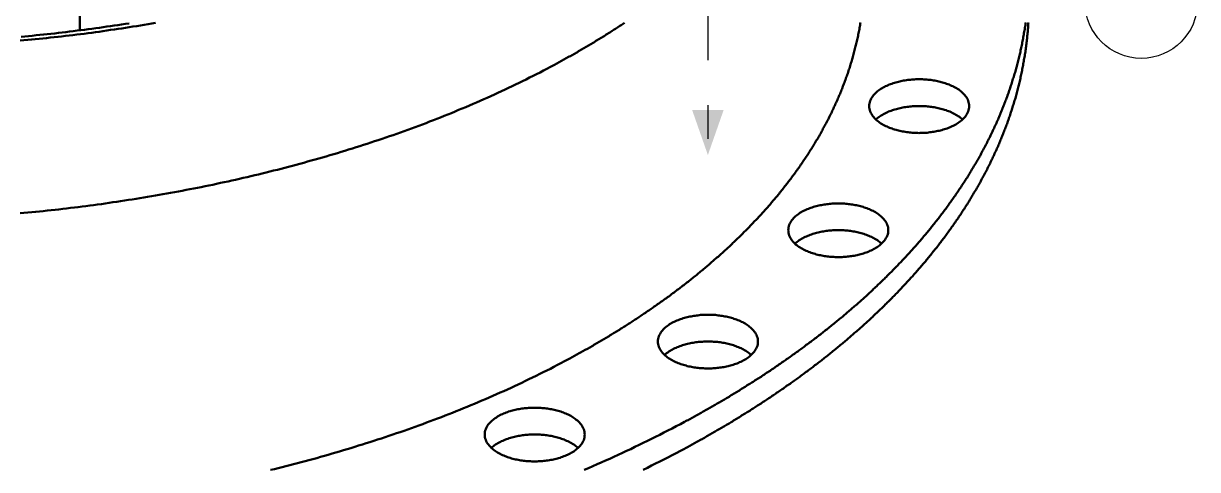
# Model space of a CAD drawing. Header units: millimetres. Extents: x 0 to 841, y 0 to 594.
# Drawn here: x 350.7 to 455.2, y 265.9 to 305.6 of the extents above; entities that cross this region are included whole.
import ezdxf

# ---------------------------------------------------------------- set-up
doc = ezdxf.new("R2010")
doc.units = ezdxf.units.MM
doc.linetypes.add('EJE', pattern=[31, 20, -4, 3, -4])
for name, color, linetype, lineweight in [('COTA', 7, 'CONTINUOUS', 25), ('EJE', 7, 'EJE', 25), ('FINA', 7, 'CONTINUOUS', 25), ('VIS', 7, 'CONTINUOUS', 50)]:
    doc.layers.add(name, color=color, linetype=linetype, lineweight=lineweight)

msp = doc.modelspace()

# ---------------------------------------------------------------- linework, layer by layer
at = {"layer": 'COTA'}
msp.add_solid([(411.61, 293.87), (413.01, 297.87), (410.21, 297.87)], dxfattribs=at)
at = {"layer": 'EJE'}
msp.add_line((411.61, 415.3), (411.61, 293.87), dxfattribs=at)
at = {"layer": 'FINA'}
msp.add_circle((450.18, 307.47), 5, dxfattribs=at)
at = {"layer": 'VIS'}
for points in [[(355.71, 304.97), (355.71, 319.23)], [(350.41, 304.05), (350.74, 304.08), (351.08, 304.11), (351.42, 304.14), (351.75, 304.18), (352.09, 304.21), (352.42, 304.24), (352.76, 304.28), (353.09, 304.32), (353.43, 304.35), (353.77, 304.39), (354.1, 304.43), (354.44, 304.47), (354.77, 304.51), (355.11, 304.55), (355.44, 304.59), (355.78, 304.63), (356.11, 304.67), (356.45, 304.72), (356.78, 304.76), (357.11, 304.81), (357.45, 304.85), (357.78, 304.9), (358.12, 304.95), (358.45, 305), (358.79, 305.04), (359.12, 305.09), (359.45, 305.14), (359.79, 305.19), (360.12, 305.25), (360.45, 305.3), (360.79, 305.35), (361.12, 305.41), (361.45, 305.46), (361.79, 305.52), (362.12, 305.57), (362.45, 305.63)], [(350.5, 304.4), (350.83, 304.43), (351.16, 304.46), (351.49, 304.49), (351.82, 304.53), (352.16, 304.56), (352.49, 304.59), (352.82, 304.63), (353.15, 304.67), (353.48, 304.7), (353.82, 304.74), (354.15, 304.78), (354.48, 304.82), (354.81, 304.86), (355.14, 304.9), (355.47, 304.94), (355.8, 304.98), (356.13, 305.02), (356.47, 305.07), (356.8, 305.11), (357.13, 305.16), (357.46, 305.2), (357.79, 305.25), (358.12, 305.3), (358.45, 305.34), (358.78, 305.39), (359.11, 305.44), (359.44, 305.49), (359.77, 305.54), (360.1, 305.59)], [(397.9, 301.87), (398.01, 301.93), (398.11, 301.99), (398.22, 302.05), (398.32, 302.1), (398.43, 302.16), (398.53, 302.22), (398.64, 302.28), (398.74, 302.33), (398.85, 302.39), (398.95, 302.45), (399.06, 302.51), (399.16, 302.57), (399.27, 302.63), (399.37, 302.68), (399.48, 302.74), (399.58, 302.8), (399.69, 302.86), (399.79, 302.92), (399.89, 302.98), (400, 303.04), (400.1, 303.1), (400.21, 303.16), (400.31, 303.22), (400.41, 303.28), (400.52, 303.34), (400.62, 303.4), (400.72, 303.46), (400.83, 303.52), (400.93, 303.59), (401.03, 303.65), (401.14, 303.71), (401.24, 303.77), (401.34, 303.83), (401.45, 303.89), (401.55, 303.96), (401.65, 304.02), (401.75, 304.08), (401.86, 304.14), (401.96, 304.21), (402.06, 304.27), (402.16, 304.33), (402.27, 304.4), (402.37, 304.46), (402.47, 304.52), (402.57, 304.59), (402.67, 304.65), (402.77, 304.71), (402.88, 304.78), (402.98, 304.84), (403.08, 304.91), (403.18, 304.97), (403.28, 305.04), (403.38, 305.1), (403.48, 305.17), (403.58, 305.23), (403.68, 305.3), (403.78, 305.36), (403.88, 305.43), (403.98, 305.5), (404.08, 305.56), (404.18, 305.63)], [(399.16, 275.68), (399.26, 275.73), (399.37, 275.79), (399.48, 275.85), (399.58, 275.9), (399.69, 275.96), (399.79, 276.02), (399.9, 276.08), (400, 276.14), (400.11, 276.19), (400.21, 276.25), (400.32, 276.31), (400.42, 276.37), (400.53, 276.43), (400.63, 276.49), (400.74, 276.55), (400.84, 276.6), (400.95, 276.66), (401.05, 276.72), (401.16, 276.78), (401.26, 276.84), (401.36, 276.9), (401.47, 276.96), (401.57, 277.02), (401.68, 277.08), (401.78, 277.14), (401.88, 277.2), (401.99, 277.27), (402.09, 277.33), (402.19, 277.39), (402.3, 277.45), (402.4, 277.51), (402.5, 277.57), (402.61, 277.63), (402.71, 277.7), (402.81, 277.76), (402.92, 277.82), (403.02, 277.88), (403.12, 277.95), (403.22, 278.01), (403.33, 278.07), (403.43, 278.13), (403.53, 278.2), (403.63, 278.26), (403.73, 278.32), (403.84, 278.39), (403.94, 278.45), (404.04, 278.52), (404.14, 278.58), (404.24, 278.64), (404.34, 278.71), (404.45, 278.77), (404.55, 278.84), (404.65, 278.9), (404.75, 278.97), (404.85, 279.03), (404.95, 279.1), (405.05, 279.16), (405.15, 279.23), (405.25, 279.3), (405.35, 279.36), (405.45, 279.43), (405.55, 279.5), (405.65, 279.56), (405.75, 279.63), (405.85, 279.7), (405.95, 279.76), (406.05, 279.83), (406.15, 279.9), (406.25, 279.97), (406.35, 280.03), (406.45, 280.1), (406.55, 280.17), (406.65, 280.24), (406.75, 280.31), (406.84, 280.38), (406.94, 280.44), (407.04, 280.51), (407.14, 280.58), (407.24, 280.65), (407.34, 280.72), (407.43, 280.79), (407.53, 280.86), (407.63, 280.93), (407.73, 281), (407.82, 281.07), (407.92, 281.14), (408.02, 281.21), (408.12, 281.28), (408.21, 281.35), (408.31, 281.43), (408.41, 281.5), (408.5, 281.57), (408.6, 281.64), (408.69, 281.71), (408.79, 281.79), (408.89, 281.86), (408.98, 281.93), (409.08, 282), (409.17, 282.08), (409.27, 282.15), (409.36, 282.22), (409.46, 282.3), (409.55, 282.37), (409.65, 282.44), (409.74, 282.52), (409.84, 282.59), (409.93, 282.67), (410.03, 282.74), (410.12, 282.81), (410.22, 282.89), (410.31, 282.96), (410.4, 283.04), (410.5, 283.12), (410.59, 283.19), (410.68, 283.27), (410.78, 283.34), (410.87, 283.42), (410.96, 283.5), (411.05, 283.57), (411.15, 283.65), (411.24, 283.73), (411.33, 283.8), (411.42, 283.88), (411.52, 283.96), (411.61, 284.04), (411.7, 284.11), (411.79, 284.19), (411.88, 284.27), (411.97, 284.35), (412.06, 284.43), (412.15, 284.51), (412.24, 284.59), (412.33, 284.66), (412.42, 284.74), (412.51, 284.82), (412.6, 284.9), (412.69, 284.98), (412.78, 285.06), (412.87, 285.14), (412.96, 285.22), (413.05, 285.31), (413.14, 285.39), (413.23, 285.47), (413.32, 285.55), (413.41, 285.63), (413.49, 285.71), (413.58, 285.79), (413.67, 285.88), (413.76, 285.96), (413.84, 286.04), (413.93, 286.12), (414.02, 286.21), (414.1, 286.29), (414.19, 286.37), (414.28, 286.46), (414.36, 286.54), (414.45, 286.63), (414.53, 286.71), (414.62, 286.79), (414.71, 286.88), (414.79, 286.96), (414.88, 287.05), (414.96, 287.13), (415.05, 287.22), (415.13, 287.3), (415.21, 287.39), (415.3, 287.48), (415.38, 287.56), (415.46, 287.65), (415.55, 287.74), (415.63, 287.82), (415.71, 287.91), (415.8, 288), (415.88, 288.08), (415.96, 288.17), (416.04, 288.26), (416.12, 288.35), (416.21, 288.44), (416.29, 288.53), (416.37, 288.61), (416.45, 288.7), (416.53, 288.79), (416.61, 288.88), (416.69, 288.97), (416.77, 289.06), (416.85, 289.15), (416.93, 289.24), (417.01, 289.33), (417.09, 289.42), (417.17, 289.51), (417.24, 289.6), (417.32, 289.7), (417.4, 289.79), (417.48, 289.88), (417.56, 289.97), (417.63, 290.06), (417.71, 290.15), (417.79, 290.25), (417.86, 290.34), (417.94, 290.43), (418.02, 290.53), (418.09, 290.62), (418.17, 290.71), (418.24, 290.81), (418.32, 290.9), (418.39, 291), (418.47, 291.09), (418.54, 291.18), (418.61, 291.28), (418.69, 291.37), (418.76, 291.47), (418.83, 291.57), (418.91, 291.66), (418.98, 291.76), (419.05, 291.85), (419.12, 291.95), (419.19, 292.05), (419.26, 292.14), (419.34, 292.24), (419.41, 292.34), (419.48, 292.43), (419.55, 292.53), (419.62, 292.63), (419.69, 292.73), (419.76, 292.83), (419.82, 292.92), (419.89, 293.02), (419.96, 293.12), (420.03, 293.22), (420.1, 293.32), (420.16, 293.42), (420.23, 293.52), (420.3, 293.62), (420.36, 293.72), (420.43, 293.82), (420.5, 293.92), (420.56, 294.02), (420.63, 294.12), (420.69, 294.22), (420.75, 294.33), (420.82, 294.43), (420.88, 294.53), (420.95, 294.63), (421.01, 294.73), (421.07, 294.84), (421.13, 294.94), (421.2, 295.04), (421.26, 295.15), (421.32, 295.25), (421.38, 295.35), (421.44, 295.46), (421.5, 295.56), (421.56, 295.66), (421.62, 295.77), (421.68, 295.87), (421.74, 295.98), (421.8, 296.08), (421.85, 296.19), (421.91, 296.29), (421.97, 296.4), (422.03, 296.51), (422.08, 296.61), (422.14, 296.72), (422.19, 296.82), (422.25, 296.93), (422.3, 297.04), (422.36, 297.15), (422.41, 297.25), (422.47, 297.36), (422.52, 297.47), (422.57, 297.58), (422.63, 297.68), (422.68, 297.79), (422.73, 297.9), (422.78, 298.01), (422.83, 298.12), (422.88, 298.23), (422.93, 298.34), (422.98, 298.45), (423.03, 298.56), (423.08, 298.67), (423.13, 298.78), (423.18, 298.89), (423.23, 299), (423.27, 299.11), (423.32, 299.22), (423.37, 299.33), (423.41, 299.44), (423.46, 299.55), (423.5, 299.66), (423.55, 299.77), (423.59, 299.88), (423.63, 300), (423.68, 300.11), (423.72, 300.22), (423.76, 300.33), (423.8, 300.45), (423.85, 300.56), (423.89, 300.67), (423.93, 300.79), (423.97, 300.9), (424.01, 301.01), (424.05, 301.13), (424.09, 301.24), (424.12, 301.35), (424.16, 301.47), (424.2, 301.58), (424.24, 301.7), (424.27, 301.81), (424.31, 301.93), (424.34, 302.04), (424.38, 302.16), (424.41, 302.27), (424.45, 302.39), (424.48, 302.5), (424.51, 302.62), (424.54, 302.73), (424.58, 302.85), (424.61, 302.96), (424.64, 303.08), (424.67, 303.2), (424.7, 303.31), (424.73, 303.43), (424.76, 303.55), (424.79, 303.66), (424.81, 303.78), (424.84, 303.9), (424.87, 304.01), (424.89, 304.13), (424.92, 304.25), (424.94, 304.37), (424.97, 304.48), (424.99, 304.6), (425.02, 304.72), (425.04, 304.84), (425.06, 304.96), (425.09, 305.07), (425.11, 305.19), (425.13, 305.31), (425.15, 305.43), (425.17, 305.55), (425.19, 305.67)], [(409.52, 267.73), (409.63, 267.78), (409.73, 267.84), (409.84, 267.9), (409.94, 267.96), (410.05, 268.01), (410.15, 268.07), (410.26, 268.13), (410.37, 268.19), (410.47, 268.24), (410.58, 268.3), (410.68, 268.36), (410.79, 268.42), (410.89, 268.48), (411, 268.54), (411.1, 268.59), (411.2, 268.65), (411.31, 268.71), (411.41, 268.77), (411.52, 268.83), (411.62, 268.89), (411.73, 268.95), (411.83, 269.01), (411.93, 269.07), (412.04, 269.13), (412.14, 269.19), (412.25, 269.25), (412.35, 269.31), (412.45, 269.37), (412.56, 269.43), (412.66, 269.49), (412.77, 269.55), (412.87, 269.61), (412.97, 269.67), (413.08, 269.73), (413.18, 269.79), (413.28, 269.85), (413.38, 269.92), (413.49, 269.98), (413.59, 270.04), (413.69, 270.1), (413.8, 270.16), (413.9, 270.23), (414, 270.29), (414.1, 270.35), (414.21, 270.41), (414.31, 270.48), (414.41, 270.54), (414.51, 270.6), (414.61, 270.67), (414.72, 270.73), (414.82, 270.79), (414.92, 270.86), (415.02, 270.92), (415.12, 270.98), (415.23, 271.05), (415.33, 271.11), (415.43, 271.18), (415.53, 271.24), (415.63, 271.3), (415.73, 271.37), (415.83, 271.43), (415.93, 271.5), (416.03, 271.56), (416.14, 271.63), (416.24, 271.69), (416.34, 271.76), (416.44, 271.83), (416.54, 271.89), (416.64, 271.96), (416.74, 272.02), (416.84, 272.09), (416.94, 272.16), (417.04, 272.22), (417.14, 272.29), (417.24, 272.36), (417.34, 272.42), (417.44, 272.49), (417.54, 272.56), (417.64, 272.62), (417.73, 272.69), (417.83, 272.76), (417.93, 272.83), (418.03, 272.9), (418.13, 272.96), (418.23, 273.03), (418.33, 273.1), (418.43, 273.17), (418.52, 273.24), (418.62, 273.31), (418.72, 273.38), (418.82, 273.44), (418.92, 273.51), (419.01, 273.58), (419.11, 273.65), (419.21, 273.72), (419.31, 273.79), (419.41, 273.86), (419.5, 273.93), (419.6, 274), (419.7, 274.07), (419.79, 274.14), (419.89, 274.21), (419.99, 274.29), (420.08, 274.36), (420.18, 274.43), (420.28, 274.5), (420.37, 274.57), (420.47, 274.64), (420.57, 274.71), (420.66, 274.79), (420.76, 274.86), (420.85, 274.93), (420.95, 275), (421.05, 275.08), (421.14, 275.15), (421.24, 275.22), (421.33, 275.29), (421.43, 275.37), (421.52, 275.44), (421.62, 275.51), (421.71, 275.59), (421.81, 275.66), (421.9, 275.74), (421.99, 275.81), (422.09, 275.88), (422.18, 275.96), (422.28, 276.03), (422.37, 276.11), (422.46, 276.18), (422.56, 276.26), (422.65, 276.33), (422.74, 276.41), (422.84, 276.49), (422.93, 276.56), (423.02, 276.64), (423.12, 276.71), (423.21, 276.79), (423.3, 276.87), (423.39, 276.94), (423.49, 277.02), (423.58, 277.1), (423.67, 277.17), (423.76, 277.25), (423.85, 277.33), (423.95, 277.4), (424.04, 277.48), (424.13, 277.56), (424.22, 277.64), (424.31, 277.72), (424.4, 277.8), (424.49, 277.87), (424.58, 277.95), (424.67, 278.03), (424.76, 278.11), (424.85, 278.19), (424.94, 278.27), (425.03, 278.35), (425.12, 278.43), (425.21, 278.51), (425.3, 278.59), (425.39, 278.67), (425.48, 278.75), (425.57, 278.83), (425.66, 278.91), (425.75, 278.99), (425.84, 279.07), (425.92, 279.15), (426.01, 279.23), (426.1, 279.32), (426.19, 279.4), (426.28, 279.48), (426.36, 279.56), (426.45, 279.64), (426.54, 279.73), (426.63, 279.81), (426.71, 279.89), (426.8, 279.97), (426.89, 280.06), (426.97, 280.14), (427.06, 280.22), (427.15, 280.31), (427.23, 280.39), (427.32, 280.47), (427.4, 280.56), (427.49, 280.64), (427.57, 280.73), (427.66, 280.81), (427.74, 280.9), (427.83, 280.98), (427.91, 281.07), (428, 281.15), (428.08, 281.24), (428.17, 281.32), (428.25, 281.41), (428.33, 281.5), (428.42, 281.58), (428.5, 281.67), (428.58, 281.75), (428.67, 281.84), (428.75, 281.93), (428.83, 282.02), (428.91, 282.1), (429, 282.19), (429.08, 282.28), (429.16, 282.37), (429.24, 282.45), (429.32, 282.54), (429.4, 282.63), (429.48, 282.72), (429.57, 282.81), (429.65, 282.9), (429.73, 282.99), (429.81, 283.07), (429.89, 283.16), (429.97, 283.25), (430.05, 283.34), (430.13, 283.43), (430.21, 283.52), (430.28, 283.61), (430.36, 283.7), (430.44, 283.79), (430.52, 283.89), (430.6, 283.98), (430.68, 284.07), (430.75, 284.16), (430.83, 284.25), (430.91, 284.34), (430.99, 284.43), (431.06, 284.53), (431.14, 284.62), (431.22, 284.71), (431.29, 284.8), (431.37, 284.9), (431.44, 284.99), (431.52, 285.08), (431.6, 285.18), (431.67, 285.27), (431.75, 285.36), (431.82, 285.46), (431.89, 285.55), (431.97, 285.65), (432.04, 285.74), (432.12, 285.84), (432.19, 285.93), (432.26, 286.03), (432.34, 286.12), (432.41, 286.22), (432.48, 286.31), (432.55, 286.41), (432.63, 286.5), (432.7, 286.6), (432.77, 286.7), (432.84, 286.79), (432.91, 286.89), (432.98, 286.99), (433.05, 287.08), (433.12, 287.18), (433.19, 287.28), (433.26, 287.38), (433.33, 287.47), (433.4, 287.57), (433.47, 287.67), (433.54, 287.77), (433.61, 287.87), (433.68, 287.97), (433.74, 288.06), (433.81, 288.16), (433.88, 288.26), (433.95, 288.36), (434.01, 288.46), (434.08, 288.56), (434.15, 288.66), (434.21, 288.76), (434.28, 288.86), (434.34, 288.96), (434.41, 289.06), (434.47, 289.16), (434.54, 289.27), (434.6, 289.37), (434.67, 289.47), (434.73, 289.57), (434.79, 289.67), (434.86, 289.77), (434.92, 289.88), (434.98, 289.98), (435.05, 290.08), (435.11, 290.18), (435.17, 290.29), (435.23, 290.39), (435.29, 290.49), (435.35, 290.6), (435.41, 290.7), (435.47, 290.8), (435.53, 290.91), (435.59, 291.01), (435.65, 291.12), (435.71, 291.22), (435.77, 291.33), (435.83, 291.43), (435.89, 291.53), (435.94, 291.64), (436, 291.75), (436.06, 291.85), (436.12, 291.96), (436.17, 292.06), (436.23, 292.17), (436.28, 292.28), (436.34, 292.38), (436.39, 292.49), (436.45, 292.59), (436.5, 292.7), (436.56, 292.81), (436.61, 292.92), (436.67, 293.02), (436.72, 293.13), (436.77, 293.24), (436.82, 293.35), (436.88, 293.46), (436.93, 293.56), (436.98, 293.67), (437.03, 293.78), (437.08, 293.89), (437.13, 294), (437.18, 294.11), (437.23, 294.22), (437.28, 294.33), (437.33, 294.44), (437.38, 294.55), (437.43, 294.66), (437.47, 294.77), (437.52, 294.88), (437.57, 294.99), (437.61, 295.1), (437.66, 295.21), (437.71, 295.32), (437.75, 295.43), (437.8, 295.54), (437.84, 295.65), (437.89, 295.76), (437.93, 295.87), (437.97, 295.99), (438.02, 296.1), (438.06, 296.21), (438.1, 296.32), (438.14, 296.44), (438.19, 296.55), (438.23, 296.66), (438.27, 296.77), (438.31, 296.89), (438.35, 297), (438.39, 297.11), (438.43, 297.23), (438.47, 297.34), (438.51, 297.45), (438.54, 297.57), (438.58, 297.68), (438.62, 297.79), (438.66, 297.91), (438.69, 298.02), (438.73, 298.14), (438.76, 298.25), (438.8, 298.37), (438.84, 298.48), (438.87, 298.6), (438.9, 298.71), (438.94, 298.83), (438.97, 298.94), (439, 299.06), (439.04, 299.17), (439.07, 299.29), (439.1, 299.41), (439.13, 299.52), (439.16, 299.64), (439.19, 299.75), (439.22, 299.87), (439.25, 299.99), (439.28, 300.1), (439.31, 300.22), (439.34, 300.34), (439.36, 300.45), (439.39, 300.57), (439.42, 300.69), (439.44, 300.8), (439.47, 300.92), (439.49, 301.04), (439.52, 301.16), (439.54, 301.27), (439.57, 301.39), (439.59, 301.51), (439.61, 301.63), (439.64, 301.74), (439.66, 301.86), (439.68, 301.98), (439.7, 302.1), (439.72, 302.22), (439.74, 302.33), (439.76, 302.45), (439.78, 302.57), (439.8, 302.69), (439.82, 302.81), (439.84, 302.93), (439.86, 303.05), (439.87, 303.16), (439.89, 303.28), (439.91, 303.4), (439.92, 303.52), (439.94, 303.64), (439.95, 303.76), (439.97, 303.88), (439.98, 304), (440, 304.12), (440.01, 304.24), (440.02, 304.35), (440.03, 304.47), (440.05, 304.59), (440.06, 304.71), (440.07, 304.83), (440.08, 304.95), (440.09, 305.07), (440.1, 305.19), (440.1, 305.31), (440.11, 305.43), (440.12, 305.55), (440.13, 305.67)], [(409.52, 270.11), (409.63, 270.17), (409.73, 270.23), (409.84, 270.28), (409.94, 270.34), (410.05, 270.4), (410.15, 270.46), (410.26, 270.51), (410.37, 270.57), (410.47, 270.63), (410.58, 270.69), (410.68, 270.74), (410.79, 270.8), (410.89, 270.86), (411, 270.92), (411.1, 270.98), (411.2, 271.04), (411.31, 271.1), (411.41, 271.15), (411.52, 271.21), (411.62, 271.27), (411.73, 271.33), (411.83, 271.39), (411.93, 271.45), (412.04, 271.51), (412.14, 271.57), (412.25, 271.63), (412.35, 271.69), (412.45, 271.75), (412.56, 271.81), (412.66, 271.87), (412.77, 271.93), (412.87, 271.99), (412.97, 272.06), (413.08, 272.12), (413.18, 272.18), (413.28, 272.24), (413.38, 272.3), (413.49, 272.36), (413.59, 272.42), (413.69, 272.49), (413.8, 272.55), (413.9, 272.61), (414, 272.67), (414.1, 272.74), (414.21, 272.8), (414.31, 272.86), (414.41, 272.92), (414.51, 272.99), (414.61, 273.05), (414.72, 273.11), (414.82, 273.18), (414.92, 273.24), (415.02, 273.3), (415.12, 273.37), (415.23, 273.43), (415.33, 273.5), (415.43, 273.56), (415.53, 273.62), (415.63, 273.69), (415.73, 273.75), (415.83, 273.82), (415.93, 273.88), (416.03, 273.95), (416.14, 274.01), (416.24, 274.08), (416.34, 274.14), (416.44, 274.21), (416.54, 274.28), (416.64, 274.34), (416.74, 274.41), (416.84, 274.47), (416.94, 274.54), (417.04, 274.61), (417.14, 274.67), (417.24, 274.74), (417.34, 274.81), (417.44, 274.87), (417.54, 274.94), (417.64, 275.01), (417.73, 275.08), (417.83, 275.14), (417.93, 275.21), (418.03, 275.28), (418.13, 275.35), (418.23, 275.42), (418.33, 275.48), (418.43, 275.55), (418.52, 275.62), (418.62, 275.69), (418.72, 275.76), (418.82, 275.83), (418.92, 275.9), (419.01, 275.97), (419.11, 276.04), (419.21, 276.11), (419.31, 276.18), (419.41, 276.25), (419.5, 276.32), (419.6, 276.39), (419.7, 276.46), (419.79, 276.53), (419.89, 276.6), (419.99, 276.67), (420.08, 276.74), (420.18, 276.81), (420.28, 276.88), (420.37, 276.96), (420.47, 277.03), (420.57, 277.1), (420.66, 277.17), (420.76, 277.24), (420.85, 277.32), (420.95, 277.39), (421.05, 277.46), (421.14, 277.53), (421.24, 277.61), (421.33, 277.68), (421.43, 277.75), (421.52, 277.83), (421.62, 277.9), (421.71, 277.97), (421.81, 278.05), (421.9, 278.12), (421.99, 278.2), (422.09, 278.27), (422.18, 278.34), (422.28, 278.42), (422.37, 278.49), (422.46, 278.57), (422.56, 278.64), (422.65, 278.72), (422.74, 278.79), (422.84, 278.87), (422.93, 278.95), (423.02, 279.02), (423.12, 279.1), (423.21, 279.17), (423.3, 279.25), (423.39, 279.33), (423.49, 279.4), (423.58, 279.48), (423.67, 279.56), (423.76, 279.63), (423.85, 279.71), (423.95, 279.79), (424.04, 279.87), (424.13, 279.95), (424.22, 280.02), (424.31, 280.1), (424.4, 280.18), (424.49, 280.26), (424.58, 280.34), (424.67, 280.42), (424.76, 280.49), (424.85, 280.57), (424.94, 280.65), (425.03, 280.73), (425.12, 280.81), (425.21, 280.89), (425.3, 280.97), (425.39, 281.05), (425.48, 281.13), (425.57, 281.21), (425.66, 281.29), (425.75, 281.37), (425.84, 281.46), (425.92, 281.54), (426.01, 281.62), (426.1, 281.7), (426.19, 281.78), (426.28, 281.86), (426.36, 281.95), (426.45, 282.03), (426.54, 282.11), (426.63, 282.19), (426.71, 282.28), (426.8, 282.36), (426.89, 282.44), (426.97, 282.52), (427.06, 282.61), (427.15, 282.69), (427.23, 282.78), (427.32, 282.86), (427.4, 282.94), (427.49, 283.03), (427.57, 283.11), (427.66, 283.2), (427.74, 283.28), (427.83, 283.37), (427.91, 283.45), (428, 283.54), (428.08, 283.62), (428.17, 283.71), (428.25, 283.79), (428.33, 283.88), (428.42, 283.97), (428.5, 284.05), (428.58, 284.14), (428.67, 284.23), (428.75, 284.31), (428.83, 284.4), (428.91, 284.49), (429, 284.57), (429.08, 284.66), (429.16, 284.75), (429.24, 284.84), (429.32, 284.93), (429.4, 285.01), (429.48, 285.1), (429.57, 285.19), (429.65, 285.28), (429.73, 285.37), (429.81, 285.46), (429.89, 285.55), (429.97, 285.64), (430.05, 285.73), (430.13, 285.82), (430.21, 285.91), (430.28, 286), (430.36, 286.09), (430.44, 286.18), (430.52, 286.27), (430.6, 286.36), (430.68, 286.45), (430.75, 286.54), (430.83, 286.64), (430.91, 286.73), (430.99, 286.82), (431.06, 286.91), (431.14, 287), (431.22, 287.1), (431.29, 287.19), (431.37, 287.28), (431.44, 287.37), (431.52, 287.47), (431.6, 287.56), (431.67, 287.65), (431.75, 287.75), (431.82, 287.84), (431.89, 287.94), (431.97, 288.03), (432.04, 288.13), (432.12, 288.22), (432.19, 288.32), (432.26, 288.41), (432.34, 288.51), (432.41, 288.6), (432.48, 288.7), (432.55, 288.79), (432.63, 288.89), (432.7, 288.98), (432.77, 289.08), (432.84, 289.18), (432.91, 289.27), (432.98, 289.37), (433.05, 289.47), (433.12, 289.57), (433.19, 289.66), (433.26, 289.76), (433.33, 289.86), (433.4, 289.96), (433.47, 290.05), (433.54, 290.15), (433.61, 290.25), (433.68, 290.35), (433.74, 290.45), (433.81, 290.55), (433.88, 290.65), (433.95, 290.75), (434.01, 290.85), (434.08, 290.95), (434.15, 291.05), (434.21, 291.15), (434.28, 291.25), (434.34, 291.35), (434.41, 291.45), (434.47, 291.55), (434.54, 291.65), (434.6, 291.75), (434.67, 291.85), (434.73, 291.95), (434.79, 292.06), (434.86, 292.16), (434.92, 292.26), (434.98, 292.36), (435.05, 292.47), (435.11, 292.57), (435.17, 292.67), (435.23, 292.77), (435.29, 292.88), (435.35, 292.98), (435.41, 293.08), (435.47, 293.19), (435.53, 293.29), (435.59, 293.4), (435.65, 293.5), (435.71, 293.6), (435.77, 293.71), (435.83, 293.81), (435.89, 293.92), (435.94, 294.02), (436, 294.13), (436.06, 294.24), (436.12, 294.34), (436.17, 294.45), (436.23, 294.55), (436.28, 294.66), (436.34, 294.77), (436.39, 294.87), (436.45, 294.98), (436.5, 295.09), (436.56, 295.19), (436.61, 295.3), (436.67, 295.41), (436.72, 295.52), (436.77, 295.62), (436.82, 295.73), (436.88, 295.84), (436.93, 295.95), (436.98, 296.06), (437.03, 296.17), (437.08, 296.27), (437.13, 296.38), (437.18, 296.49), (437.23, 296.6), (437.28, 296.71), (437.33, 296.82), (437.38, 296.93), (437.43, 297.04), (437.47, 297.15), (437.52, 297.26), (437.57, 297.37), (437.61, 297.48), (437.66, 297.59), (437.71, 297.7), (437.75, 297.81), (437.8, 297.93), (437.84, 298.04), (437.89, 298.15), (437.93, 298.26), (437.97, 298.37), (438.02, 298.48), (438.06, 298.6), (438.1, 298.71), (438.14, 298.82), (438.19, 298.93), (438.23, 299.05), (438.27, 299.16), (438.31, 299.27), (438.35, 299.38), (438.39, 299.5), (438.43, 299.61), (438.47, 299.72), (438.51, 299.84), (438.54, 299.95), (438.58, 300.07), (438.62, 300.18), (438.66, 300.29), (438.69, 300.41), (438.73, 300.52), (438.76, 300.64), (438.8, 300.75), (438.84, 300.87), (438.87, 300.98), (438.9, 301.1), (438.94, 301.21), (438.97, 301.33), (439, 301.44), (439.04, 301.56), (439.07, 301.67), (439.1, 301.79), (439.13, 301.91), (439.16, 302.02), (439.19, 302.14), (439.22, 302.25), (439.25, 302.37), (439.28, 302.49), (439.31, 302.6), (439.34, 302.72), (439.36, 302.84), (439.39, 302.95), (439.42, 303.07), (439.44, 303.19), (439.47, 303.3), (439.49, 303.42), (439.52, 303.54), (439.54, 303.66), (439.57, 303.77), (439.59, 303.89), (439.61, 304.01), (439.64, 304.13), (439.66, 304.25), (439.68, 304.36), (439.7, 304.48), (439.72, 304.6), (439.74, 304.72), (439.76, 304.84), (439.78, 304.96), (439.8, 305.07), (439.82, 305.19), (439.84, 305.31), (439.86, 305.43), (439.87, 305.55), (439.89, 305.67)], [(350.4, 288.68), (350.75, 288.71), (351.09, 288.74), (351.44, 288.78), (351.78, 288.81), (352.13, 288.85), (352.47, 288.88), (352.82, 288.92), (353.16, 288.96), (353.51, 288.99), (353.85, 289.03), (354.2, 289.07), (354.54, 289.11), (354.89, 289.16), (355.23, 289.2), (355.57, 289.24), (355.92, 289.28), (356.26, 289.33), (356.61, 289.37), (356.95, 289.42), (357.29, 289.47), (357.64, 289.51), (357.98, 289.56), (358.32, 289.61), (358.67, 289.66), (359.01, 289.71), (359.35, 289.76), (359.7, 289.81), (360.04, 289.87), (360.38, 289.92), (360.73, 289.97), (361.07, 290.03), (361.41, 290.09), (361.75, 290.14), (362.1, 290.2), (362.44, 290.26), (362.78, 290.32), (363.12, 290.38), (363.46, 290.44), (363.8, 290.5), (364.15, 290.56), (364.49, 290.63), (364.83, 290.69), (365.17, 290.76), (365.51, 290.82), (365.85, 290.89), (366.19, 290.96), (366.53, 291.02), (366.87, 291.09), (367.21, 291.16), (367.55, 291.23), (367.89, 291.3), (368.23, 291.38), (368.57, 291.45), (368.91, 291.52), (369.25, 291.6), (369.58, 291.67), (369.92, 291.75), (370.26, 291.83), (370.6, 291.91), (370.94, 291.99), (371.28, 292.07), (371.61, 292.15), (371.95, 292.23), (372.29, 292.31), (372.62, 292.39), (372.96, 292.48), (373.3, 292.56), (373.63, 292.65), (373.97, 292.74), (374.3, 292.82), (374.64, 292.91), (374.98, 293), (375.31, 293.09), (375.64, 293.18), (375.98, 293.28), (376.31, 293.37), (376.65, 293.46), (376.98, 293.56), (377.31, 293.65), (377.65, 293.75), (377.98, 293.85), (378.31, 293.95), (378.65, 294.05), (378.98, 294.15), (379.31, 294.25), (379.64, 294.35), (379.97, 294.45), (380.3, 294.56), (380.63, 294.66), (380.96, 294.77), (381.29, 294.88), (381.62, 294.98), (381.95, 295.09), (382.28, 295.2), (382.61, 295.31), (382.94, 295.43), (383.27, 295.54), (383.6, 295.65), (383.92, 295.77), (384.25, 295.88), (384.58, 296), (384.9, 296.12), (385.23, 296.24), (385.56, 296.36), (385.88, 296.48), (386.21, 296.6), (386.53, 296.72), (386.85, 296.85), (387.18, 296.97), (387.5, 297.1), (387.82, 297.22), (388.15, 297.35), (388.47, 297.48), (388.79, 297.61), (389.11, 297.74), (389.43, 297.88), (389.75, 298.01), (390.07, 298.14), (390.39, 298.28), (390.71, 298.42), (391.03, 298.55), (391.35, 298.69), (391.66, 298.83), (391.98, 298.97), (392.3, 299.12), (392.61, 299.26), (392.93, 299.4), (393.24, 299.55), (393.56, 299.7), (393.87, 299.84), (394.19, 299.99), (394.5, 300.14), (394.81, 300.29), (395.12, 300.45), (395.43, 300.6), (395.74, 300.76), (396.05, 300.91), (396.36, 301.07), (396.67, 301.23), (396.98, 301.39), (397.29, 301.55), (397.59, 301.71), (397.9, 301.87)], [(425.96, 298.22), (425.97, 298.34), (425.99, 298.46), (426.01, 298.58), (426.05, 298.7), (426.1, 298.81), (426.15, 298.91), (426.22, 299.02), (426.29, 299.12), (426.36, 299.21), (426.44, 299.3), (426.53, 299.39), (426.62, 299.47), (426.71, 299.55), (426.8, 299.62), (426.9, 299.69), (427, 299.76), (427.11, 299.82), (427.21, 299.88), (427.32, 299.94), (427.42, 299.99), (427.53, 300.04), (427.64, 300.09), (427.75, 300.14), (427.87, 300.18), (427.98, 300.22), (428.1, 300.26), (428.21, 300.3), (428.33, 300.33), (428.44, 300.36), (428.56, 300.39), (428.68, 300.42), (428.79, 300.45), (428.91, 300.47), (429.03, 300.49), (429.15, 300.51), (429.27, 300.53), (429.39, 300.55), (429.51, 300.56), (429.63, 300.57), (429.75, 300.59), (429.87, 300.59), (429.99, 300.6), (430.11, 300.61), (430.23, 300.61), (430.35, 300.61), (430.47, 300.61), (430.59, 300.61), (430.72, 300.61), (430.84, 300.6), (430.96, 300.59), (431.08, 300.59), (431.2, 300.57), (431.32, 300.56), (431.44, 300.55), (431.56, 300.53), (431.68, 300.51), (431.8, 300.49), (431.91, 300.47), (432.03, 300.45), (432.15, 300.42), (432.27, 300.39), (432.38, 300.36), (432.5, 300.33), (432.62, 300.3), (432.73, 300.26), (432.85, 300.22), (432.96, 300.18), (433.07, 300.14), (433.18, 300.09), (433.29, 300.04), (433.4, 299.99), (433.51, 299.94), (433.62, 299.88), (433.72, 299.82), (433.82, 299.76), (433.93, 299.69), (434.02, 299.62), (434.12, 299.55), (434.21, 299.47), (434.3, 299.39), (434.38, 299.3), (434.47, 299.21), (434.54, 299.12), (434.61, 299.02), (434.67, 298.91), (434.73, 298.81), (434.77, 298.7), (434.81, 298.58), (434.84, 298.46), (434.86, 298.34), (434.86, 298.22)], [(433.56, 296.53), (433.45, 296.48), (433.34, 296.43), (433.23, 296.37), (433.12, 296.33), (433.01, 296.28), (432.89, 296.24), (432.78, 296.2), (432.66, 296.16), (432.55, 296.13), (432.43, 296.09), (432.31, 296.06), (432.19, 296.03), (432.08, 296.01), (431.96, 295.98), (431.84, 295.96), (431.72, 295.94), (431.6, 295.92), (431.48, 295.9), (431.36, 295.89), (431.24, 295.88), (431.12, 295.86), (430.99, 295.85), (430.87, 295.85), (430.75, 295.84), (430.63, 295.84), (430.51, 295.84), (430.39, 295.83), (430.27, 295.84), (430.14, 295.84), (430.02, 295.84), (429.9, 295.85), (429.78, 295.86), (429.66, 295.87), (429.54, 295.88), (429.42, 295.9), (429.3, 295.91), (429.18, 295.93), (429.06, 295.95), (428.94, 295.97), (428.82, 295.99), (428.7, 296.02), (428.58, 296.05), (428.46, 296.08), (428.35, 296.11), (428.23, 296.14), (428.11, 296.18), (428, 296.22), (427.88, 296.26), (427.77, 296.3), (427.66, 296.35), (427.55, 296.4), (427.44, 296.45), (427.33, 296.5), (427.22, 296.56), (427.12, 296.62), (427.01, 296.68), (426.91, 296.75), (426.81, 296.82), (426.72, 296.89), (426.62, 296.97), (426.53, 297.05), (426.45, 297.14), (426.37, 297.23), (426.29, 297.33), (426.22, 297.43), (426.16, 297.53), (426.1, 297.64), (426.05, 297.75), (426.02, 297.86), (425.99, 297.98), (425.97, 298.1), (425.96, 298.22)], [(426.56, 297.03), (426.65, 297.11), (426.74, 297.19), (426.84, 297.26), (426.94, 297.33), (427.04, 297.4), (427.14, 297.46), (427.25, 297.52), (427.36, 297.57), (427.47, 297.63), (427.58, 297.68), (427.69, 297.73), (427.8, 297.77), (427.91, 297.81), (428.03, 297.86), (428.14, 297.89), (428.26, 297.93), (428.38, 297.96), (428.49, 297.99), (428.61, 298.02), (428.73, 298.05), (428.85, 298.07), (428.97, 298.1), (429.09, 298.12), (429.21, 298.14), (429.33, 298.15), (429.45, 298.17), (429.57, 298.18), (429.69, 298.2), (429.81, 298.21), (429.93, 298.21), (430.05, 298.22), (430.17, 298.22), (430.29, 298.23), (430.41, 298.23), (430.53, 298.23), (430.66, 298.22), (430.78, 298.22), (430.9, 298.21), (431.02, 298.21), (431.14, 298.2), (431.26, 298.18), (431.38, 298.17), (431.5, 298.15), (431.62, 298.14), (431.74, 298.12), (431.86, 298.1), (431.98, 298.07), (432.1, 298.05), (432.22, 298.02), (432.33, 297.99), (432.45, 297.96), (432.57, 297.93), (432.68, 297.89), (432.8, 297.86), (432.91, 297.81), (433.03, 297.77), (433.14, 297.73), (433.25, 297.68), (433.36, 297.63), (433.47, 297.57), (433.58, 297.52), (433.68, 297.46), (433.79, 297.4), (433.89, 297.33), (433.99, 297.26), (434.08, 297.19), (434.18, 297.11), (434.27, 297.03)], [(434.86, 298.22), (434.86, 298.1), (434.84, 297.98), (434.81, 297.86), (434.77, 297.74), (434.72, 297.62), (434.66, 297.51), (434.6, 297.41), (434.52, 297.31), (434.44, 297.21), (434.36, 297.12), (434.27, 297.03), (434.18, 296.95), (434.08, 296.87), (433.98, 296.8), (433.88, 296.73), (433.77, 296.66), (433.67, 296.59), (433.56, 296.53)], [(418.76, 287.18), (418.77, 287.3), (418.79, 287.42), (418.81, 287.53), (418.85, 287.65), (418.9, 287.76), (418.95, 287.87), (419.02, 287.97), (419.09, 288.07), (419.16, 288.16), (419.24, 288.25), (419.33, 288.34), (419.42, 288.42), (419.51, 288.5), (419.6, 288.57), (419.7, 288.64), (419.8, 288.71), (419.9, 288.77), (420.01, 288.83), (420.12, 288.89), (420.22, 288.94), (420.33, 289), (420.44, 289.04), (420.55, 289.09), (420.67, 289.13), (420.78, 289.18), (420.9, 289.21), (421.01, 289.25), (421.13, 289.28), (421.24, 289.32), (421.36, 289.35), (421.48, 289.37), (421.59, 289.4), (421.71, 289.42), (421.83, 289.45), (421.95, 289.47), (422.07, 289.48), (422.19, 289.5), (422.31, 289.51), (422.43, 289.53), (422.55, 289.54), (422.67, 289.55), (422.79, 289.55), (422.91, 289.56), (423.03, 289.56), (423.15, 289.56), (423.27, 289.56), (423.39, 289.56), (423.52, 289.56), (423.64, 289.55), (423.76, 289.55), (423.88, 289.54), (424, 289.53), (424.12, 289.51), (424.24, 289.5), (424.36, 289.48), (424.48, 289.47), (424.59, 289.45), (424.71, 289.42), (424.83, 289.4), (424.95, 289.37), (425.07, 289.35), (425.18, 289.32), (425.3, 289.28), (425.42, 289.25), (425.53, 289.21), (425.65, 289.18), (425.76, 289.13), (425.87, 289.09), (425.98, 289.04), (426.09, 289), (426.2, 288.94), (426.31, 288.89), (426.42, 288.83), (426.52, 288.77), (426.62, 288.71), (426.72, 288.64), (426.82, 288.57), (426.92, 288.5), (427.01, 288.42), (427.1, 288.34), (427.18, 288.25), (427.26, 288.16), (427.34, 288.07), (427.41, 287.97), (427.47, 287.87), (427.53, 287.76), (427.57, 287.65), (427.61, 287.53), (427.64, 287.42), (427.66, 287.3), (427.66, 287.18)], [(426.36, 285.49), (426.25, 285.43), (426.14, 285.38), (426.03, 285.33), (425.92, 285.28), (425.81, 285.23), (425.69, 285.19), (425.58, 285.15), (425.46, 285.11), (425.35, 285.08), (425.23, 285.05), (425.11, 285.02), (424.99, 284.99), (424.88, 284.96), (424.76, 284.94), (424.64, 284.91), (424.52, 284.89), (424.4, 284.87), (424.28, 284.86), (424.16, 284.84), (424.04, 284.83), (423.92, 284.82), (423.79, 284.81), (423.67, 284.8), (423.55, 284.79), (423.43, 284.79), (423.31, 284.79), (423.19, 284.79), (423.07, 284.79), (422.94, 284.79), (422.82, 284.8), (422.7, 284.8), (422.58, 284.81), (422.46, 284.82), (422.34, 284.83), (422.22, 284.85), (422.1, 284.86), (421.98, 284.88), (421.86, 284.9), (421.74, 284.92), (421.62, 284.95), (421.5, 284.97), (421.38, 285), (421.26, 285.03), (421.15, 285.06), (421.03, 285.09), (420.91, 285.13), (420.8, 285.17), (420.68, 285.21), (420.57, 285.25), (420.46, 285.3), (420.35, 285.35), (420.24, 285.4), (420.13, 285.45), (420.02, 285.51), (419.92, 285.57), (419.81, 285.64), (419.71, 285.7), (419.61, 285.77), (419.52, 285.85), (419.42, 285.92), (419.33, 286.01), (419.25, 286.09), (419.17, 286.18), (419.09, 286.28), (419.02, 286.38), (418.96, 286.48), (418.9, 286.59), (418.85, 286.7), (418.82, 286.82), (418.79, 286.93), (418.77, 287.05), (418.76, 287.18)], [(419.36, 285.98), (419.45, 286.06), (419.54, 286.14), (419.64, 286.21), (419.74, 286.28), (419.84, 286.35), (419.94, 286.41), (420.05, 286.47), (420.16, 286.53), (420.27, 286.58), (420.38, 286.63), (420.49, 286.68), (420.6, 286.72), (420.71, 286.77), (420.83, 286.81), (420.94, 286.85), (421.06, 286.88), (421.18, 286.91), (421.29, 286.95), (421.41, 286.97), (421.53, 287), (421.65, 287.03), (421.77, 287.05), (421.89, 287.07), (422.01, 287.09), (422.13, 287.11), (422.25, 287.12), (422.37, 287.14), (422.49, 287.15), (422.61, 287.16), (422.73, 287.17), (422.85, 287.17), (422.97, 287.18), (423.09, 287.18), (423.21, 287.18), (423.33, 287.18), (423.46, 287.18), (423.58, 287.17), (423.7, 287.17), (423.82, 287.16), (423.94, 287.15), (424.06, 287.14), (424.18, 287.12), (424.3, 287.11), (424.42, 287.09), (424.54, 287.07), (424.66, 287.05), (424.78, 287.03), (424.9, 287), (425.02, 286.97), (425.13, 286.95), (425.25, 286.91), (425.37, 286.88), (425.48, 286.85), (425.6, 286.81), (425.71, 286.77), (425.83, 286.72), (425.94, 286.68), (426.05, 286.63), (426.16, 286.58), (426.27, 286.53), (426.38, 286.47), (426.48, 286.41), (426.59, 286.35), (426.69, 286.28), (426.79, 286.21), (426.88, 286.14), (426.98, 286.06), (427.07, 285.98)], [(427.66, 287.18), (427.66, 287.05), (427.64, 286.93), (427.61, 286.81), (427.57, 286.69), (427.52, 286.58), (427.46, 286.47), (427.4, 286.36), (427.32, 286.26), (427.24, 286.16), (427.16, 286.07), (427.07, 285.98), (426.98, 285.9), (426.88, 285.82), (426.78, 285.75), (426.68, 285.68), (426.57, 285.61), (426.47, 285.55), (426.36, 285.49)], [(407.17, 277.26), (407.17, 277.39), (407.19, 277.5), (407.22, 277.62), (407.25, 277.74), (407.3, 277.85), (407.36, 277.96), (407.42, 278.06), (407.49, 278.16), (407.56, 278.25), (407.64, 278.34), (407.73, 278.43), (407.82, 278.51), (407.91, 278.59), (408.01, 278.66), (408.1, 278.73), (408.2, 278.8), (408.31, 278.86), (408.41, 278.92), (408.52, 278.98), (408.62, 279.03), (408.73, 279.09), (408.84, 279.13), (408.96, 279.18), (409.07, 279.22), (409.18, 279.26), (409.3, 279.3), (409.41, 279.34), (409.53, 279.37), (409.64, 279.41), (409.76, 279.44), (409.88, 279.46), (410, 279.49), (410.11, 279.51), (410.23, 279.54), (410.35, 279.56), (410.47, 279.57), (410.59, 279.59), (410.71, 279.6), (410.83, 279.62), (410.95, 279.63), (411.07, 279.64), (411.19, 279.64), (411.31, 279.65), (411.43, 279.65), (411.55, 279.65), (411.68, 279.65), (411.8, 279.65), (411.92, 279.65), (412.04, 279.64), (412.16, 279.64), (412.28, 279.63), (412.4, 279.62), (412.52, 279.6), (412.64, 279.59), (412.76, 279.57), (412.88, 279.56), (413, 279.54), (413.12, 279.51), (413.23, 279.49), (413.35, 279.46), (413.47, 279.44), (413.59, 279.41), (413.7, 279.37), (413.82, 279.34), (413.93, 279.3), (414.05, 279.26), (414.16, 279.22), (414.27, 279.18), (414.38, 279.13), (414.5, 279.09), (414.6, 279.03), (414.71, 278.98), (414.82, 278.92), (414.92, 278.86), (415.03, 278.8), (415.13, 278.73), (415.22, 278.66), (415.32, 278.59), (415.41, 278.51), (415.5, 278.43), (415.59, 278.34), (415.67, 278.25), (415.74, 278.16), (415.81, 278.06), (415.87, 277.96), (415.93, 277.85), (415.98, 277.74), (416.01, 277.62), (416.04, 277.5), (416.06, 277.39), (416.06, 277.26)], [(414.76, 275.58), (414.65, 275.52), (414.54, 275.47), (414.43, 275.42), (414.32, 275.37), (414.21, 275.32), (414.09, 275.28), (413.98, 275.24), (413.86, 275.2), (413.75, 275.17), (413.63, 275.14), (413.51, 275.1), (413.4, 275.08), (413.28, 275.05), (413.16, 275.02), (413.04, 275), (412.92, 274.98), (412.8, 274.96), (412.68, 274.95), (412.56, 274.93), (412.44, 274.92), (412.32, 274.91), (412.2, 274.9), (412.07, 274.89), (411.95, 274.88), (411.83, 274.88), (411.71, 274.88), (411.59, 274.88), (411.47, 274.88), (411.35, 274.88), (411.22, 274.89), (411.1, 274.89), (410.98, 274.9), (410.86, 274.91), (410.74, 274.92), (410.62, 274.94), (410.5, 274.95), (410.38, 274.97), (410.26, 274.99), (410.14, 275.01), (410.02, 275.04), (409.9, 275.06), (409.78, 275.09), (409.67, 275.12), (409.55, 275.15), (409.43, 275.18), (409.32, 275.22), (409.2, 275.26), (409.09, 275.3), (408.97, 275.34), (408.86, 275.39), (408.75, 275.44), (408.64, 275.49), (408.53, 275.54), (408.42, 275.6), (408.32, 275.66), (408.21, 275.72), (408.11, 275.79), (408.01, 275.86), (407.92, 275.94), (407.82, 276.01), (407.73, 276.1), (407.65, 276.18), (407.57, 276.27), (407.49, 276.37), (407.42, 276.47), (407.36, 276.57), (407.3, 276.68), (407.25, 276.79), (407.22, 276.91), (407.19, 277.02), (407.17, 277.14), (407.17, 277.26)], [(407.76, 276.07), (407.85, 276.15), (407.94, 276.23), (408.04, 276.3), (408.14, 276.37), (408.24, 276.44), (408.35, 276.5), (408.45, 276.56), (408.56, 276.62), (408.67, 276.67), (408.78, 276.72), (408.89, 276.77), (409, 276.81), (409.12, 276.86), (409.23, 276.9), (409.34, 276.93), (409.46, 276.97), (409.58, 277), (409.69, 277.04), (409.81, 277.06), (409.93, 277.09), (410.05, 277.12), (410.17, 277.14), (410.29, 277.16), (410.41, 277.18), (410.53, 277.2), (410.65, 277.21), (410.77, 277.23), (410.89, 277.24), (411.01, 277.25), (411.13, 277.25), (411.25, 277.26), (411.37, 277.27), (411.49, 277.27), (411.61, 277.27), (411.74, 277.27), (411.86, 277.27), (411.98, 277.26), (412.1, 277.25), (412.22, 277.25), (412.34, 277.24), (412.46, 277.23), (412.58, 277.21), (412.7, 277.2), (412.82, 277.18), (412.94, 277.16), (413.06, 277.14), (413.18, 277.12), (413.3, 277.09), (413.42, 277.06), (413.54, 277.04), (413.65, 277), (413.77, 276.97), (413.88, 276.93), (414, 276.9), (414.11, 276.86), (414.23, 276.81), (414.34, 276.77), (414.45, 276.72), (414.56, 276.67), (414.67, 276.62), (414.78, 276.56), (414.88, 276.5), (414.99, 276.44), (415.09, 276.37), (415.19, 276.3), (415.29, 276.23), (415.38, 276.15), (415.47, 276.07)], [(416.06, 277.26), (416.06, 277.14), (416.04, 277.02), (416.01, 276.9), (415.97, 276.78), (415.92, 276.66), (415.86, 276.56), (415.8, 276.45), (415.72, 276.35), (415.64, 276.25), (415.56, 276.16), (415.47, 276.07), (415.38, 275.99), (415.28, 275.91), (415.18, 275.84), (415.08, 275.77), (414.98, 275.7), (414.87, 275.64), (414.76, 275.58)], [(372.68, 265.84), (373.03, 265.92), (373.37, 266), (373.72, 266.09), (374.06, 266.18), (374.4, 266.26), (374.74, 266.35), (375.09, 266.44), (375.43, 266.53), (375.77, 266.62), (376.11, 266.72), (376.45, 266.81), (376.8, 266.9), (377.14, 267), (377.48, 267.1), (377.82, 267.19), (378.16, 267.29), (378.5, 267.39), (378.84, 267.49), (379.18, 267.59), (379.52, 267.69), (379.85, 267.79), (380.19, 267.9), (380.53, 268), (380.87, 268.11), (381.21, 268.21), (381.54, 268.32), (381.88, 268.43), (382.22, 268.54), (382.55, 268.65), (382.89, 268.76), (383.23, 268.87), (383.56, 268.98), (383.9, 269.1), (384.23, 269.21), (384.57, 269.33), (384.9, 269.45), (385.23, 269.56), (385.57, 269.68), (385.9, 269.8), (386.23, 269.92), (386.56, 270.05), (386.9, 270.17), (387.23, 270.29), (387.56, 270.42), (387.89, 270.55), (388.22, 270.67), (388.55, 270.8), (388.88, 270.93), (389.21, 271.06), (389.54, 271.19), (389.86, 271.33), (390.19, 271.46), (390.52, 271.6), (390.85, 271.73), (391.17, 271.87), (391.5, 272.01), (391.82, 272.15), (392.15, 272.29), (392.47, 272.43), (392.8, 272.57), (393.12, 272.72), (393.44, 272.86), (393.77, 273.01), (394.09, 273.16), (394.41, 273.3), (394.73, 273.45), (395.05, 273.6), (395.37, 273.76), (395.69, 273.91), (396.01, 274.06), (396.33, 274.22), (396.64, 274.38), (396.96, 274.53), (397.28, 274.69), (397.59, 274.85), (397.91, 275.02), (398.22, 275.18), (398.53, 275.34), (398.85, 275.51), (399.16, 275.68)], [(391.75, 268.99), (391.76, 269.11), (391.77, 269.23), (391.8, 269.35), (391.84, 269.46), (391.89, 269.57), (391.94, 269.68), (392, 269.78), (392.07, 269.88), (392.15, 269.98), (392.23, 270.07), (392.31, 270.15), (392.4, 270.23), (392.49, 270.31), (392.59, 270.38), (392.69, 270.46), (392.79, 270.52), (392.89, 270.59), (393, 270.65), (393.1, 270.7), (393.21, 270.76), (393.32, 270.81), (393.43, 270.86), (393.54, 270.9), (393.65, 270.95), (393.77, 270.99), (393.88, 271.03), (394, 271.06), (394.11, 271.1), (394.23, 271.13), (394.35, 271.16), (394.46, 271.19), (394.58, 271.21), (394.7, 271.24), (394.82, 271.26), (394.94, 271.28), (395.06, 271.3), (395.18, 271.31), (395.3, 271.33), (395.42, 271.34), (395.54, 271.35), (395.66, 271.36), (395.78, 271.37), (395.9, 271.37), (396.02, 271.38), (396.14, 271.38), (396.26, 271.38), (396.38, 271.38), (396.5, 271.37), (396.62, 271.37), (396.74, 271.36), (396.86, 271.35), (396.98, 271.34), (397.1, 271.33), (397.22, 271.31), (397.34, 271.3), (397.46, 271.28), (397.58, 271.26), (397.7, 271.24), (397.82, 271.21), (397.94, 271.19), (398.05, 271.16), (398.17, 271.13), (398.29, 271.1), (398.4, 271.06), (398.52, 271.03), (398.63, 270.99), (398.75, 270.95), (398.86, 270.9), (398.97, 270.86), (399.08, 270.81), (399.19, 270.76), (399.3, 270.7), (399.4, 270.65), (399.51, 270.59), (399.61, 270.52), (399.71, 270.46), (399.81, 270.38), (399.9, 270.31), (400, 270.23), (400.09, 270.15), (400.17, 270.07), (400.25, 269.98), (400.33, 269.88), (400.4, 269.78), (400.46, 269.68), (400.51, 269.57), (400.56, 269.46), (400.6, 269.35), (400.63, 269.23), (400.64, 269.11), (400.65, 268.99)], [(400.61, 265.85), (400.99, 266.01), (401.37, 266.17), (401.75, 266.34), (402.12, 266.5), (402.5, 266.67), (402.88, 266.84), (403.25, 267.01), (403.63, 267.18), (404, 267.35), (404.37, 267.53), (404.74, 267.7), (405.12, 267.88), (405.49, 268.06), (405.86, 268.24), (406.23, 268.42), (406.6, 268.6), (406.96, 268.79), (407.33, 268.97), (407.7, 269.16), (408.06, 269.35), (408.43, 269.53), (408.79, 269.73), (409.16, 269.92), (409.52, 270.11)], [(399.35, 267.3), (399.24, 267.24), (399.13, 267.19), (399.02, 267.14), (398.91, 267.09), (398.79, 267.05), (398.68, 267.01), (398.56, 266.97), (398.45, 266.93), (398.33, 266.89), (398.22, 266.86), (398.1, 266.83), (397.98, 266.8), (397.86, 266.77), (397.74, 266.75), (397.62, 266.73), (397.5, 266.7), (397.38, 266.69), (397.26, 266.67), (397.14, 266.65), (397.02, 266.64), (396.9, 266.63), (396.78, 266.62), (396.66, 266.61), (396.54, 266.61), (396.42, 266.6), (396.29, 266.6), (396.17, 266.6), (396.05, 266.6), (395.93, 266.6), (395.81, 266.61), (395.69, 266.62), (395.57, 266.62), (395.45, 266.63), (395.32, 266.65), (395.2, 266.66), (395.08, 266.68), (394.96, 266.69), (394.84, 266.71), (394.72, 266.74), (394.6, 266.76), (394.49, 266.78), (394.37, 266.81), (394.25, 266.84), (394.13, 266.87), (394.02, 266.91), (393.9, 266.94), (393.78, 266.98), (393.67, 267.02), (393.56, 267.07), (393.44, 267.11), (393.33, 267.16), (393.22, 267.21), (393.11, 267.27), (393.01, 267.32), (392.9, 267.38), (392.8, 267.45), (392.7, 267.52), (392.6, 267.59), (392.5, 267.66), (392.41, 267.74), (392.32, 267.82), (392.23, 267.91), (392.15, 268), (392.08, 268.09), (392.01, 268.19), (391.94, 268.29), (391.89, 268.4), (391.84, 268.51), (391.8, 268.63), (391.77, 268.75), (391.76, 268.87), (391.75, 268.99)], [(392.34, 267.8), (392.43, 267.88), (392.53, 267.95), (392.63, 268.03), (392.72, 268.1), (392.83, 268.16), (392.93, 268.22), (393.04, 268.28), (393.14, 268.34), (393.25, 268.39), (393.36, 268.44), (393.47, 268.49), (393.59, 268.54), (393.7, 268.58), (393.81, 268.62), (393.93, 268.66), (394.05, 268.69), (394.16, 268.73), (394.28, 268.76), (394.4, 268.79), (394.51, 268.81), (394.63, 268.84), (394.75, 268.86), (394.87, 268.88), (394.99, 268.9), (395.11, 268.92), (395.23, 268.94), (395.35, 268.95), (395.47, 268.96), (395.59, 268.97), (395.71, 268.98), (395.84, 268.98), (395.96, 268.99), (396.08, 268.99), (396.2, 268.99), (396.32, 268.99), (396.44, 268.99), (396.56, 268.98), (396.68, 268.98), (396.81, 268.97), (396.93, 268.96), (397.05, 268.95), (397.17, 268.94), (397.29, 268.92), (397.41, 268.9), (397.53, 268.88), (397.65, 268.86), (397.77, 268.84), (397.88, 268.81), (398, 268.79), (398.12, 268.76), (398.24, 268.73), (398.35, 268.69), (398.47, 268.66), (398.58, 268.62), (398.7, 268.58), (398.81, 268.54), (398.92, 268.49), (399.04, 268.44), (399.15, 268.39), (399.26, 268.34), (399.36, 268.28), (399.47, 268.22), (399.57, 268.16), (399.67, 268.1), (399.77, 268.03), (399.87, 267.95), (399.96, 267.88), (400.05, 267.8)], [(400.65, 268.99), (400.64, 268.86), (400.62, 268.74), (400.6, 268.62), (400.56, 268.5), (400.51, 268.39), (400.45, 268.28), (400.38, 268.17), (400.31, 268.07), (400.23, 267.98), (400.15, 267.89), (400.06, 267.8), (399.96, 267.72), (399.87, 267.64), (399.77, 267.56), (399.67, 267.49), (399.56, 267.42), (399.45, 267.36), (399.35, 267.3)], [(405.86, 265.85), (406.23, 266.03), (406.6, 266.22), (406.96, 266.4), (407.33, 266.59), (407.7, 266.77), (408.06, 266.96), (408.43, 267.15), (408.79, 267.34), (409.16, 267.53), (409.52, 267.73)]]:
    msp.add_lwpolyline(points, dxfattribs=at)

doc.saveas('drawing.dxf')
